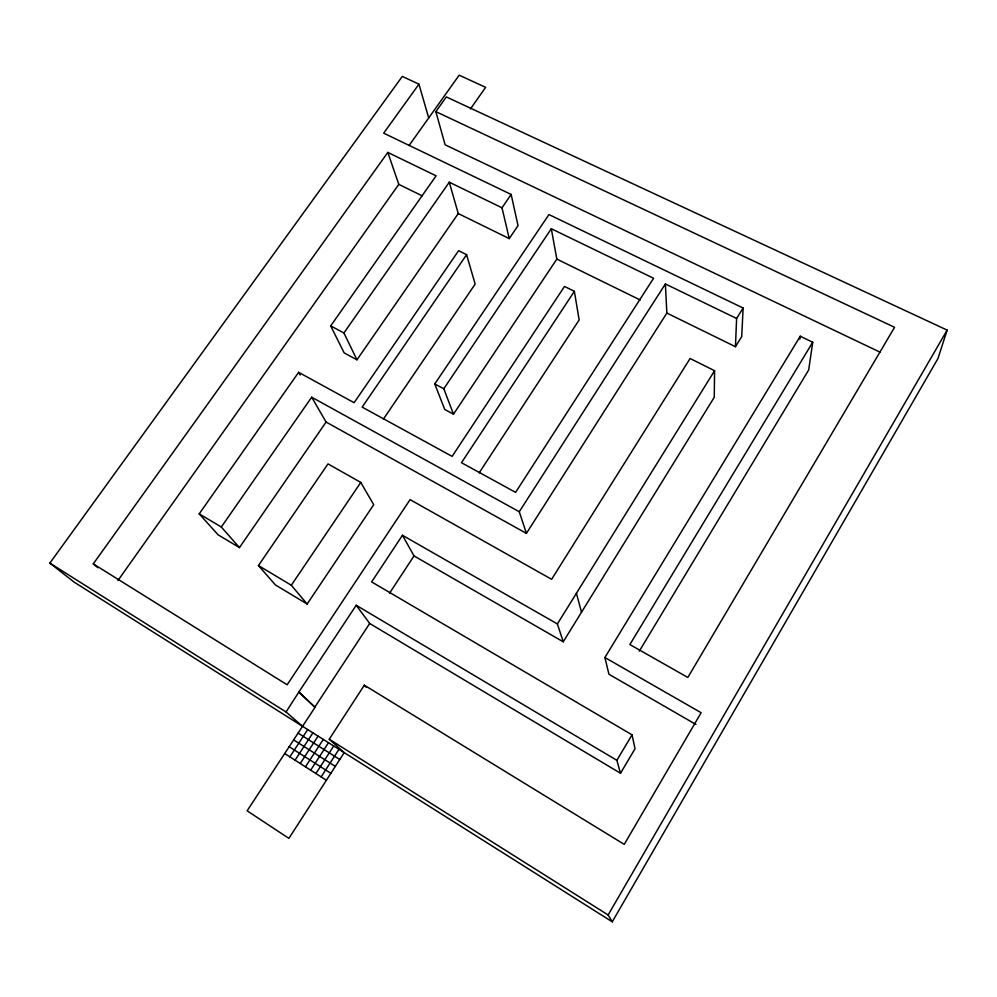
<?xml version="1.0" encoding="UTF-8"?>
<svg xmlns="http://www.w3.org/2000/svg" width="997" height="997" viewBox="0 0 997 997"><rect width="100%" height="100%" fill="white"/><g stroke="black" fill="none" stroke-linecap="round" stroke-linejoin="round"><path stroke-width="1.5" d="M356.963 359.792L343.915 332.961L449.273 182.214L458.259 213.557L356.963 359.792L344.177 352.913L330.68 325.919L436.113 175.833L387.808 152.416L93.269 563.878L287.148 684.777L410.066 499.622L551.628 579.307L690.086 358.509L714.587 370.71L714.251 397.28L563.243 641.794L414.017 555.915L402.452 535.277L371.644 581.912L632.036 734.826L635.027 748.735L620.508 773.261L369.7 623.474L356.203 605.266L298.838 692.08L315.027 707.309L247.131 810.81L288.893 838.377L344.214 752.623L329.247 739.201L364.329 685.188L624.247 844.372L701.14 712.718L604.905 657.522L800.255 336.226L812.729 342.233L808.692 369.937L639.314 651.128M736.609 318.467L665.373 283.971L666.856 313.058L735.45 346.707L736.609 318.467L743.114 308.023L548.936 214.567L434.767 383.945L444.749 409.48L453.485 414.166L556.837 259.095L551.304 228.737L653.583 278.263L515.599 492.356L461.486 462.708L574.372 291.323L564.501 286.438L452.127 456.377L362.148 407.112L466.596 254.684L458.608 250.696L354.109 402.713L298.626 372.33L199.213 513.854L218.094 534.828L239.454 547.59L326.106 422.055L311.687 397.205L221.309 527.002L239.454 547.59M743.114 308.023L741.718 336.587L735.45 346.707M799.881 339.154L800.255 336.226M880.401 352.327L445.123 144.802L435.851 111.639L446.332 96.921L947.15 330.107L937.965 358.521L612.258 921.814L74.264 582.223L49.85 563.106L402.29 76.42L418.939 84.172L428.698 117.945M612.258 921.814L608.133 914.984L947.15 330.107M620.508 773.261L616.869 760.325L632.036 734.826M812.729 342.233L629.867 644.561L687.843 677.462L894.571 327.303L435.851 111.639M563.243 641.794L557.385 623.935L714.587 370.71M326.106 422.055L526.416 533.383L666.856 313.058M526.416 533.383L519.275 511.748L665.373 283.971M321.146 776.875L338.968 749.308M310.665 770.17L328.499 742.703M315.899 773.522L333.721 746.005M300.234 763.49L318.08 736.122M305.443 766.83L323.29 739.413M289.865 756.848L307.712 729.58M479.158 472.877L579.157 319.962L574.372 291.323M295.05 760.175L312.896 732.857M314.803 707.16L369.7 623.474M389.54 593.215L414.017 555.915M302.552 726.327L286.039 711.97L298.838 692.08M307.151 604.032L373.713 504.706L360.777 482.423L328.001 463.892L258.435 565.548L275.396 584.927L307.151 604.032L291.311 585.251L258.435 565.548M453.485 414.166L443.815 388.768L551.304 228.737M291.311 585.251L360.777 482.423M458.259 213.557L509.243 238.595L518.029 225.646L511.149 194.452L383.695 133.162L418.939 84.172M383.533 418.927L475.158 284.083L466.596 254.684M509.243 238.595L502.014 207.8L511.149 194.452M470.434 108.91L485.639 87.337L459.168 75.186L409.057 145.525M117.958 580.503L398.8 184.358L387.808 152.416M449.273 182.214L502.014 207.8M556.837 259.095L640.211 299.985M398.8 184.358L422.167 195.836M330.68 325.919L343.915 332.961M434.767 383.945L443.815 388.768M311.687 397.205L519.275 511.748M402.452 535.277L557.385 623.935M695.968 724.458L608.93 674.246L604.905 657.522M356.203 605.266L616.869 760.325M199.213 513.854L221.309 527.002M49.85 563.106L286.039 711.97M329.247 739.201L608.133 914.984M298.103 733.107L339.778 759.502M293.654 739.899L335.328 766.406M289.18 746.716L330.867 773.311M284.693 753.545L326.405 780.252M93.269 563.878L97.856 567.717M299.075 692.23L315.027 707.309M364.329 685.188L366.248 687.394M298.626 372.33L300.172 375.022M576.428 593.277L581.5 612.233"/></g></svg>
